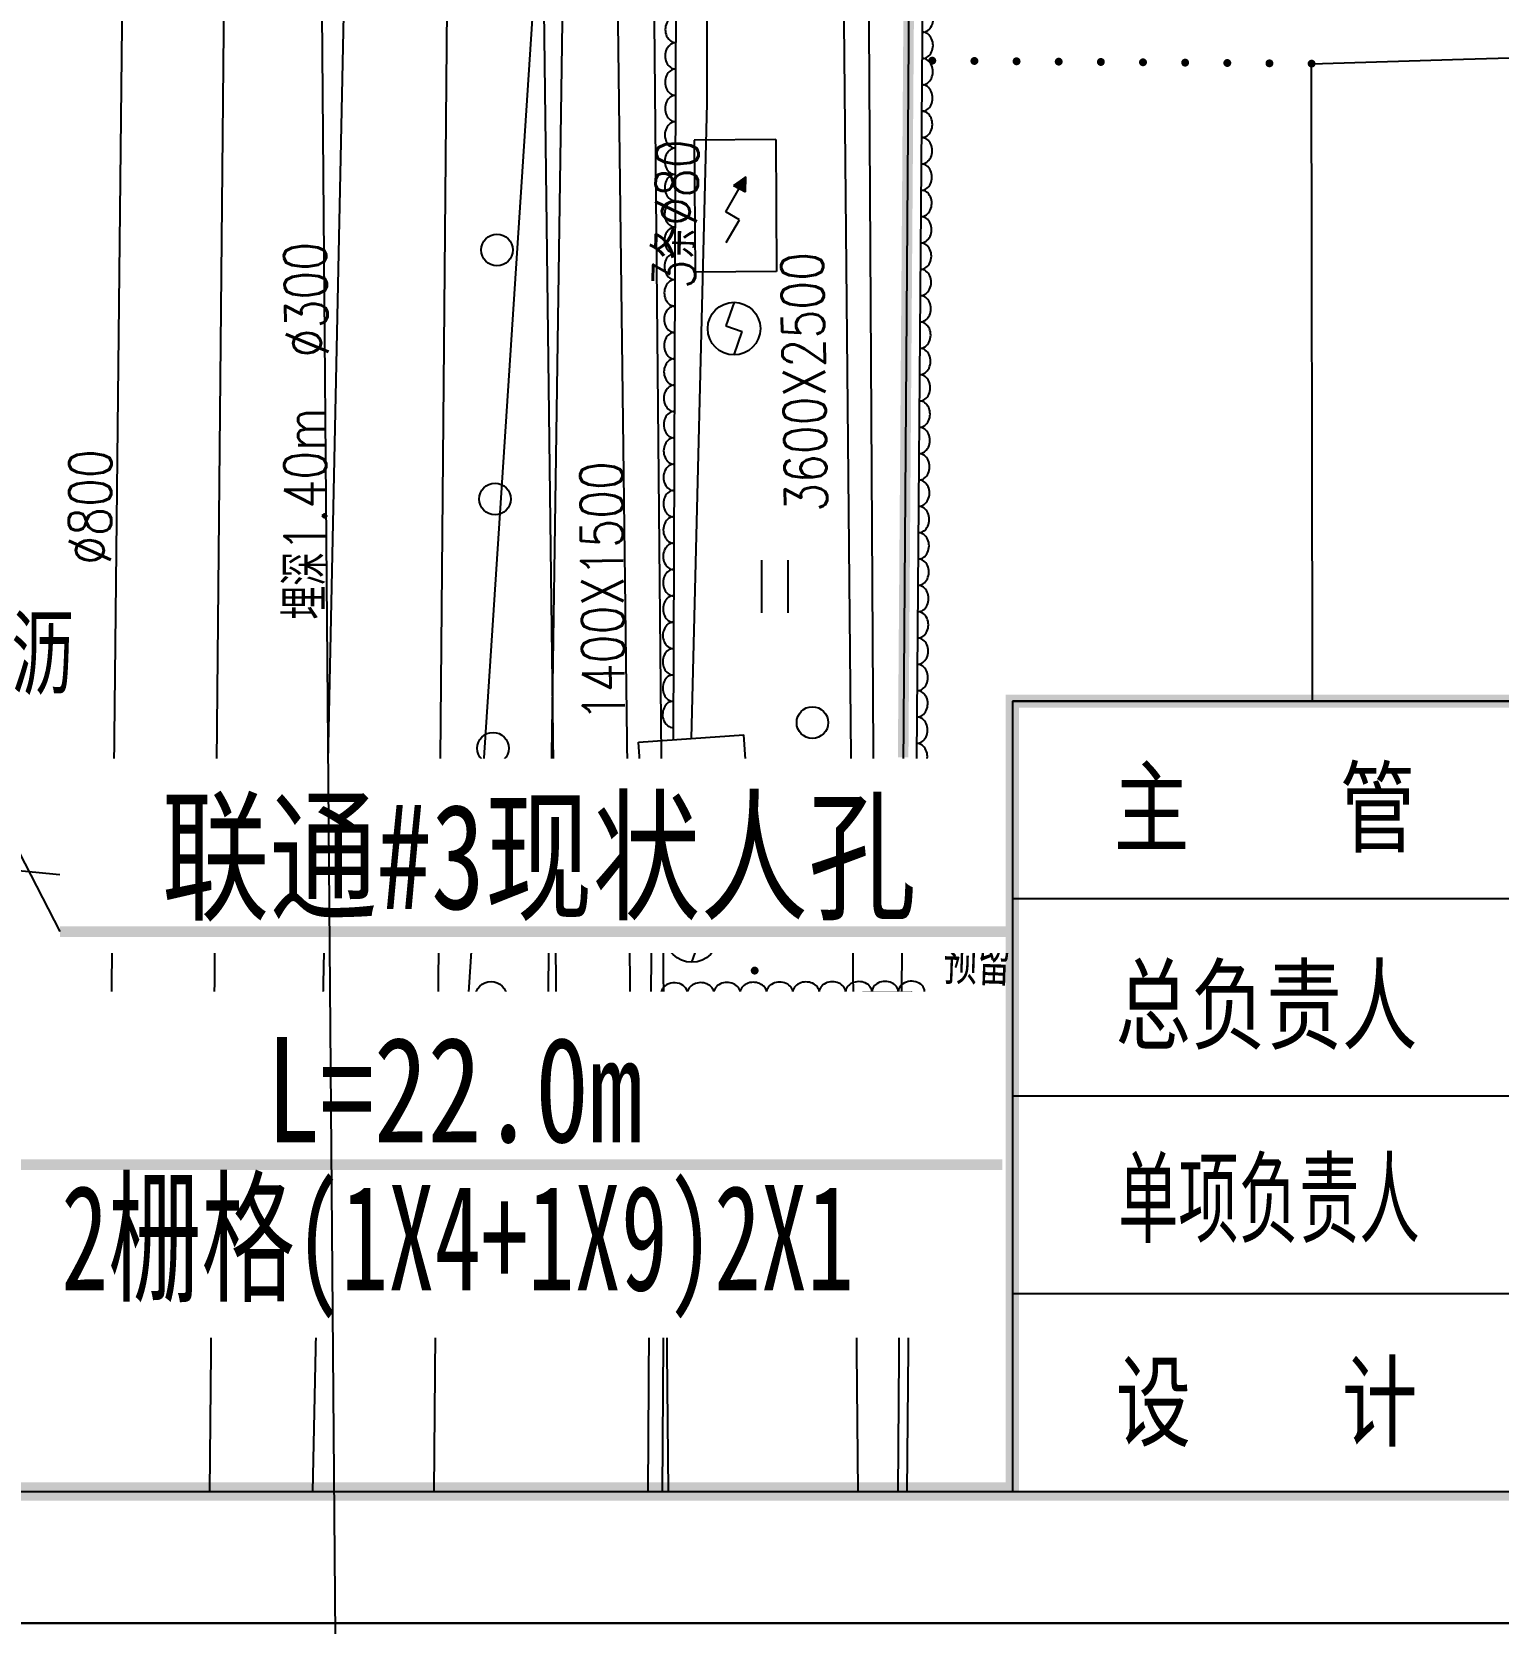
# Model space of a CAD drawing. Header units: inches. Extents: x 505347 to 508499, y 312634 to 313316.
# Drawn here: x 505722.83 to 505750.66, y 312809.95 to 312840.15 of the extents above; entities that cross this region are included whole.
import ezdxf
from ezdxf.enums import TextEntityAlignment as Align
from ezdxf.lldxf.tags import DXFTag

# ---------------------------------------------------------------- set-up
doc = ezdxf.new("R2010")
doc.units = ezdxf.units.IN
doc.header["$LTSCALE"] = 0.5
doc.header["$MEASUREMENT"] = 0
for name, color, linetype in [('0_RDCAD', 2, 'Continuous'), ('1_RDCAD', 3, 'Continuous'), ('4_RDCAD', 7, 'Continuous'), ('BJ02', 7, 'Continuous'), ('BJ03', 7, 'Continuous'), ('BJ04', 7, 'Continuous'), ('BJ05', 7, 'Continuous'), ('BJ08', 7, 'Continuous'), ('BJ09', 7, 'Continuous'), ('BJ10', 7, 'Continuous'), ('BZ', 2, 'Continuous'), ('PAPERFRAME', 7, 'Continuous'), ('中水注记', 151, 'Continuous'), ('中水管线', 151, 'Continuous'), ('公安交通井', 163, 'Continuous'), ('公安交通管线', 163, 'Continuous'), ('各家需求标注', 6, 'Continuous'), ('热力井', 40, 'Continuous'), ('热力注记', 40, 'Continuous'), ('热力管线', 40, 'Continuous'), ('热力高程表', 40, 'Continuous'), ('照明管线', 193, 'Continuous'), ('燃气管线', 6, 'Continuous'), ('电信管线', 3, 'Continuous'), ('电信规划位置', 1, 'Continuous'), ('电力井', 1, 'Continuous'), ('电力注记', 1, 'Continuous'), ('电力管线', 1, 'Continuous'), ('电力高程表', 1, 'Continuous'), ('监控器', 5, 'Continuous'), ('道路红线', 1, 'Continuous'), ('雨水注记', 34, 'Continuous'), ('雨水管线', 34, 'Continuous')]:
    doc.layers.add(name, color=color, linetype=linetype)
doc.styles.add('HZ', font='simplex.shx', dxfattribs={"bigfont": 'hztxt'})
doc.styles.get("Standard").update_dxf_attribs({"font": 'txt.shx', "bigfont": 'hztxt.shx'})
doc.styles.add('STYLE1', font='')
doc.styles.add('标题文字', font='', dxfattribs={"width": 0.68})
doc.styles.add('粗宋', font='', dxfattribs={"width": 0.75})
doc.styles.get('STYLE1').set_extended_font_data('SimSun')
doc.styles.get('标题文字').set_extended_font_data('SimSun')
doc.styles.get('粗宋').set_extended_font_data('SimSun')
tags = doc.linetypes.add('DL', pattern='A,15,-4.925,[130,ltypeshp.shx,S=0.5,R=330,X=-0.15,Y=0.433],0,[130,ltypeshp.shx,S=0.4,R=90,X=0,Y=0],-0.15,[130,ltypeshp.shx,S=0.5,R=150,X=0,Y=-0.433],-4.925,15', length=40).pattern_tags.tags
tags[32:33] = [DXFTag(74, 4), DXFTag(75, 0), DXFTag(340, '0'), DXFTag(46, 1.0), DXFTag(50, 0.0), DXFTag(44, 0.0), DXFTag(45, 0.0)]
tags[30:31] = [DXFTag(74, 4), DXFTag(75, 0), DXFTag(340, '0'), DXFTag(46, 1.0), DXFTag(50, 0.0), DXFTag(44, 0.0), DXFTag(45, 0.0)]
tags[4:5] = [DXFTag(74, 4), DXFTag(75, 0), DXFTag(340, '0'), DXFTag(46, 1.0), DXFTag(50, 0.0), DXFTag(44, 0.0), DXFTag(45, 0.0)]
tags = doc.linetypes.add('DX', pattern='A,15,-5,[130,ltypeshp.shx,S=1,R=330,X=0,Y=0],-5,15', length=40).pattern_tags.tags
tags[16:17] = [DXFTag(74, 4), DXFTag(75, 0), DXFTag(340, '0'), DXFTag(46, 1.0), DXFTag(50, 0.0), DXFTag(44, 0.0), DXFTag(45, 0.0)]
tags[14:15] = [DXFTag(74, 4), DXFTag(75, 0), DXFTag(340, '0'), DXFTag(46, 1.0), DXFTag(50, 0.0), DXFTag(44, 0.0), DXFTag(45, 0.0)]
tags[4:5] = [DXFTag(74, 4), DXFTag(75, 0), DXFTag(340, '0'), DXFTag(46, 1.0), DXFTag(50, 0.0), DXFTag(44, 0.0), DXFTag(45, 0.0)]
tags = doc.linetypes.add('SS', pattern='A,15,-1.9,[130,ltypeshp.shx,S=1,R=330,X=0,Y=0],-1.2,[130,ltypeshp.shx,S=1,R=330,X=0,Y=0],-1.9,15', length=35).pattern_tags.tags
tags[24:25] = [DXFTag(74, 4), DXFTag(75, 0), DXFTag(340, '0'), DXFTag(46, 1.0), DXFTag(50, 0.0), DXFTag(44, 0.0), DXFTag(45, 0.0)]
tags[22:23] = [DXFTag(74, 4), DXFTag(75, 0), DXFTag(340, '0'), DXFTag(46, 1.0), DXFTag(50, 0.0), DXFTag(44, 0.0), DXFTag(45, 0.0)]
tags[4:5] = [DXFTag(74, 4), DXFTag(75, 0), DXFTag(340, '0'), DXFTag(46, 1.0), DXFTag(50, 0.0), DXFTag(44, 0.0), DXFTag(45, 0.0)]
tags = doc.linetypes.add('TRQZ', pattern='A,15,[130,ltypeshp.shx,S=0.6,R=0,X=0,Y=0],-2.5,[133,ltypeshp.shx,S=0.05,R=0,X=0,Y=0],-2.5,[130,ltypeshp.shx,S=0.6,R=0,X=0,Y=0],15', length=35).pattern_tags.tags
tags[28:29] = [DXFTag(74, 4), DXFTag(75, 0), DXFTag(340, '0'), DXFTag(46, 1.0), DXFTag(50, 0.0), DXFTag(44, 0.0), DXFTag(45, 0.0)]

# ---------------------------------------------------------------- blocks, each defined once
blk = doc.blocks.new('35211')
for p, q in [((0, 0.5), (0, 4)), ((0.19, 3.391), (0.39, 3.691)), ((0.39, 3.691), (0.49, 3.791)), ((0.49, 3.791), (0.69, 3.691)), ((0.69, 3.691), (0.89, 3.391)), ((0, 3.291), (0.19, 3.391)), ((0.49, 3.291), (1.49, 3.291)), ((0.89, 3.391), (0.99, 3.291))]:
    blk.add_line(p, q)
blk.add_circle((0, 0), 0.5)
blk.add_arc((0.99, 3.291), 0.5, 179, 0)
blk = doc.blocks.new('BC112')
for p, q in [((-0.492, -0.991), (-0.492, 1.009)), ((0.508, -0.991), (0.508, 1.009))]:
    blk.add_line(p, q)
blk = doc.blocks.new('B5181')
h = blk.add_hatch(color=256)
h.paths.add_polyline_path([(0.745, 2.491), (0.267, 2.169), (0.49, 2.048)])
h.paths.add_polyline_path([(0.745, 2.491), (0.49, 2.048), (0.724, 1.921)])
at = {"linetype": 'Continuous'}
for p, q in [((-0.02, 1.166), (0.745, 2.491)), ((0.5, 0.866), (-0.02, 1.166)), ((0, 0), (0.5, 0.866))]:
    blk.add_line(p, q, dxfattribs=at)
for p, q in [((0.745, 2.491), (0.267, 2.169)), ((0.724, 1.921), (0.745, 2.491)), ((0.267, 2.169), (0.724, 1.921))]:
    blk.add_line(p, q)
blk = doc.blocks.new('B547')
at = {"linetype": 'Continuous'}
for p, q in [((0, 1), (-0.31427, 0.111111)), ((-0.31427, 0.111111), (0.31427, -0.111111)), ((0, -1), (0.31427, -0.111111))]:
    blk.add_line(p, q, dxfattribs=at)
blk.add_circle((0, 0), 1)
blk = doc.blocks.new('MB931')
at = {"linetype": 'Continuous'}
blk.add_circle((0, 0), 0.6, dxfattribs=at)
blk = doc.blocks.new('B8211')
blk.add_hatch(color=256).paths.add_polyline_path([(0.25, 0, 1), (-0.25, 0, 1)])
blk.add_circle((0, 0), 0.25)
blk = doc.blocks.new('JT')
at = {"layer": '公安交通井'}
blk.add_circle((0, 0), 0.5, dxfattribs=at)
at = {"layer": '公安交通井', "width": 0.8}
blk.add_text('交', height=0.8, dxfattribs=at).set_placement((-0.304, -0.335, -50.185))
blk = doc.blocks.new('B545')
for p, q in [((-1, 0), (1, 0)), ((0, -1), (0, 0))]:
    blk.add_line(p, q)
blk.add_circle((0, 0), 1)
blk = doc.blocks.new('111111')
for p, q in [((518331.076, 303651.061), (518751.076, 303651.061)), ((518751.076, 303651.061), (518331.076, 303651.061)), ((518343.576, 303505.111), (518748.576, 303505.111)), ((518331.076, 303502.611), (518751.076, 303502.611))]:
    blk.add_line(p, q)
at = {"const_width": 0.35}
blk.add_lwpolyline([(518343.576, 303648.561), (518748.576, 303648.561), (518748.576, 303505.111), (518343.576, 303505.111)], close=True, dxfattribs=at)
blk = doc.blocks.new('A$C23F021E1')
at = {"color": 255}
blk.add_wipeout([(0, 6.569), (20.762, 6.569), (20.762, 0), (0, 0)], dxfattribs=at).dxf.layer = 'BZ'
at = {"layer": 'BZ', "color": 0, "const_width": 0.2}
blk.add_lwpolyline([(0, 3.285), (20.762, 3.285)], dxfattribs=at)
at = {"layer": 'BZ', "style": '粗宋', "width": 0.75, "flags": 8}
for tag, p in [('X=', (10.365, 3.712)), ('Y=', (10.426, 0.898))]:
    blk.add_attdef(tag, text='', height=2, dxfattribs=at).set_placement(p, align=Align.CENTER)
blk = doc.blocks.new('A$C463E76B2')
at = {"color": 255}
blk.add_wipeout([(0, 3.692), (18.176, 3.692), (18.176, 0), (0, 0)], dxfattribs=at).dxf.layer = 'BZ'
at = {"layer": 'BZ', "color": 0, "const_width": 0.2}
blk.add_lwpolyline([(0, 0.407), (18.176, 0.407)], dxfattribs=at)
at = {"layer": 'BZ', "style": '粗宋', "width": 0.75, "flags": 8}
blk.add_attdef('X=', text='', height=2, dxfattribs=at).set_placement((9.088, 0.834), align=Align.CENTER)
blk = doc.blocks.new('RDCADTITLE')
at = {"color": 0, "ltscale": 10}
blk.add_lwpolyline([(-180, 30, 0, 0, 0), (0, 30, 0.5, 180, 0)], format="xyseb", dxfattribs=at)
at = {"ltscale": 10, "const_width": 0.5}
blk.add_lwpolyline([(-180, 0), (-180, 30), (0, 30)], dxfattribs=at)
at = {"ltscale": 10}
blk.add_lwpolyline([(-180, 30), (0, 30), (-180, 30)], dxfattribs=at)
at = {"layer": '0_RDCAD', "color": 0}
for p, q in [((-180, 30), (-180, 0)), ((-90, 22.5), (-180, 22.5)), ((-90, 15), (-180, 15)), ((0, 7.5), (-180, 7.5)), ((-180, 0), (0, 0))]:
    blk.add_line(p, q, dxfattribs=at)
at = {"layer": '1_RDCAD', "color": 0}
blk.add_line((0, 30), (-180, 30), dxfattribs=at)
at = {"style": 'STYLE1'}
for s, width, p in [('主    管', 0.75, (-170.427, 26.02)), ('总负责人', 0.75, (-170.355, 18.521)), ('单项负责人', 0.6, (-170.263, 11.187)), ('设\u3000\u3000计', 0.75, (-170.352, 3.446))]:
    blk.add_text(s, height=2.8, dxfattribs=dict(at, width=width)).set_placement(p, align=Align.MIDDLE)
at = {"style": 'STYLE1', "width": 0.75}
for tag, p in [('A1', (-145, 26.25)), ('B1', (-100, 26.25)), ('A3', (-145, 18.75)), ('B2', (-100, 18.75)), ('A4', (-145, 11.25)), ('B3', (-100, 11.25)), ('A4', (-145, 3.75)), ('B4', (-100, 3.75))]:
    blk.add_attdef(tag, text='', height=2.8, dxfattribs=at).set_placement(p, align=Align.MIDDLE_CENTER)
at = {"layer": '4_RDCAD', "style": '标题文字', "width": 0.65}
for tag, height, p in [('C2', 3.4, (-45, 17.954)), ('C3', 3.4, (-45, 11.748)), ('ZTSJ4-09-系统立项编码-流水号+设计阶段-专业代码-图号', 2.8, (-37.617, 3.75))]:
    blk.add_attdef(tag, text='', height=height, dxfattribs=at).set_placement(p, align=Align.MIDDLE_CENTER)

msp = doc.modelspace()

# ---------------------------------------------------------------- linework, layer by layer
at = {"layer": 'BJ02', "linetype": 'Continuous'}
for p, q in [((505747.117, 312839.55), (505750, 312839.633)), ((505747.157, 312813.121), (505747.117, 312839.55))]:
    msp.add_line(p, q, dxfattribs=at)
msp.add_lwpolyline([(505750, 312839.633), (505752.854, 312839.715), (505752.883, 312827.299), (505763.041, 312827.267), (505763.039, 312815.708), (505763.039, 312812.564), (505763.039, 312812.449)], dxfattribs=at)
at = {"layer": 'BJ04', "linetype": 'Continuous', "flags": 128}
for points in [[(505730.533, 312820.665), (505730.777, 312848.445)], [(505730.461, 312812.449), (505730.533, 312820.665)]]:
    msp.add_lwpolyline(points, dxfattribs=at)
at = {"layer": 'BJ04', "linetype": 'Continuous', "const_width": 0.075}
for points in [[(505739.88, 312839.608, 1), (505739.955, 312839.607, 1)], [(505740.68, 312839.602, 1), (505740.755, 312839.601, 1)], [(505741.48, 312839.595, 1), (505741.555, 312839.595, 1)], [(505742.28, 312839.589, 1), (505742.355, 312839.588, 1)], [(505743.08, 312839.583, 1), (505743.155, 312839.582, 1)], [(505743.88, 312839.576, 1), (505743.955, 312839.576, 1)], [(505744.68, 312839.57, 1), (505744.755, 312839.569, 1)], [(505745.48, 312839.563, 1), (505745.555, 312839.563, 1)], [(505746.28, 312839.557, 1), (505746.355, 312839.556, 1)], [(505747.08, 312839.551, 1), (505747.154, 312839.55, 1)], [(505736.538, 312823.898, 1), (505736.537, 312823.973, 1)], [(505736.543, 312823.098, 1), (505736.542, 312823.173, 1)], [(505736.548, 312822.298, 1), (505736.547, 312822.373, 1)]]:
    msp.add_lwpolyline(points, format="xyb", close=True, dxfattribs=at)
at = {"layer": 'BJ05', "linetype": 'Continuous'}
for points, elevation in [([(505736.947, 312838.109), (505735.401, 312838.099)], 40.165), ([(505735.401, 312838.099), (505735.417, 312835.593)], 41.562), ([(505736.947, 312838.109), (505736.963, 312835.603)], 41.562), ([(505736.963, 312835.603), (505735.417, 312835.593)], 41.562)]:
    msp.add_lwpolyline(points, dxfattribs=dict(at, elevation=elevation))
at = {"layer": 'BJ05', "linetype": 'DL', "elevation": 41.435}
for points in [[(505734.344, 312826.674), (505736.339, 312826.812)], [(505736.537, 312823.936), (505736.339, 312826.812)], [(505734.542, 312823.798), (505734.344, 312826.674)], [(505734.542, 312823.798), (505736.537, 312823.936)]]:
    msp.add_lwpolyline(points, dxfattribs=at)
at = {"layer": 'BJ05', "linetype": 'Continuous'}
msp.add_point((505735.417, 312835.593, 41.617), dxfattribs=at)
at = {"layer": 'BJ08', "linetype": 'Continuous'}
for p, q in [((505735.081, 312847.96), (505734.997, 312826.719)), ((505739.605, 312823.966), (505739.796, 312847.953)), ((505736.537, 312823.936), (505739.605, 312823.966))]:
    msp.add_line(p, q, dxfattribs=at)
msp.add_lwpolyline([(505734.799, 312812.449), (505734.862, 312821.903), (505739.522, 312821.933), (505739.438, 312812.449)], dxfattribs=at)
for centre, major_axis, start_param, end_param in [((505735.05, 312840.198), (0.001, 0.25), 0, 3.141593), ((505739.736, 312840.398), (-0.002, -0.25), 0, 3.141593), ((505739.732, 312839.898), (-0.002, -0.25), 0, 3.141593), ((505735.048, 312839.698), (0.001, 0.25), 0, 3.141593), ((505739.728, 312839.398), (-0.002, -0.25), 0, 3.141593), ((505735.047, 312839.198), (0.001, 0.25), 0, 3.141593), ((505735.045, 312838.698), (0.001, 0.25), 0, 3.141593), ((505739.724, 312838.898), (-0.002, -0.25), 0, 3.141593), ((505739.72, 312838.398), (-0.002, -0.25), 0, 3.141593), ((505735.043, 312838.198), (0.001, 0.25), 0, 3.141593), ((505739.716, 312837.898), (-0.002, -0.25), 0, 3.141593), ((505735.041, 312837.698), (0.001, 0.25), 0, 3.141593), ((505735.039, 312837.198), (0.001, 0.25), 0, 3.141593), ((505739.712, 312837.398), (-0.002, -0.25), 0, 3.141593), ((505739.708, 312836.898), (-0.002, -0.25), 0, 3.141593), ((505735.037, 312836.698), (0.001, 0.25), 0, 3.141593), ((505739.704, 312836.398), (-0.002, -0.25), 0, 3.141593), ((505735.035, 312836.198), (0.001, 0.25), 0, 3.141593), ((505735.033, 312835.698), (0.001, 0.25), 0, 3.141593), ((505739.7, 312835.898), (-0.002, -0.25), 0, 3.141593), ((505739.696, 312835.398), (-0.002, -0.25), 0, 3.141593), ((505735.031, 312835.198), (0.001, 0.25), 0, 3.141593), ((505735.029, 312834.698), (0.001, 0.25), 0, 3.141593), ((505739.692, 312834.898), (-0.002, -0.25), 0, 3.141593), ((505739.688, 312834.398), (-0.002, -0.25), 0, 3.141593), ((505735.027, 312834.198), (0.001, 0.25), 0, 3.141593), ((505739.684, 312833.898), (-0.002, -0.25), 0, 3.141593), ((505735.025, 312833.698), (0.001, 0.25), 0, 3.141593), ((505735.023, 312833.198), (0.001, 0.25), 0, 3.141593), ((505739.68, 312833.398), (-0.002, -0.25), 0, 3.141593), ((505739.676, 312832.898), (-0.002, -0.25), 0, 3.141593), ((505735.021, 312832.698), (0.001, 0.25), 0, 3.141593), ((505739.672, 312832.398), (-0.002, -0.25), 0, 3.141593), ((505735.019, 312832.198), (0.001, 0.25), 0, 3.141593), ((505735.017, 312831.698), (0.001, 0.25), 0, 3.141593), ((505739.668, 312831.898), (-0.002, -0.25), 0, 3.141593), ((505739.664, 312831.398), (-0.002, -0.25), 0, 3.141593), ((505735.015, 312831.198), (0.001, 0.25), 0, 3.141593), ((505739.66, 312830.898), (-0.002, -0.25), 0, 3.141593), ((505735.013, 312830.698), (0.001, 0.25), 0, 3.141593), ((505735.011, 312830.198), (0.001, 0.25), 0, 3.141593), ((505739.656, 312830.398), (-0.002, -0.25), 0, 3.141593), ((505739.652, 312829.898), (-0.002, -0.25), 0, 3.141593), ((505735.009, 312829.698), (0.001, 0.25), 0, 3.141593), ((505739.648, 312829.398), (-0.002, -0.25), 0, 3.141593), ((505735.007, 312829.198), (0.001, 0.25), 0, 3.141593), ((505735.005, 312828.698), (0.001, 0.25), 0, 3.141593), ((505739.644, 312828.898), (-0.002, -0.25), 0, 3.141593), ((505739.64, 312828.399), (-0.002, -0.25), 0, 3.141593), ((505735.003, 312828.198), (0.001, 0.25), 0, 3.141593), ((505739.636, 312827.899), (-0.002, -0.25), 0, 3.141593), ((505735.001, 312827.698), (0.001, 0.25), 0, 3.141593), ((505734.999, 312827.198), (0.001, 0.25), 0, 3.141593), ((505739.632, 312827.399), (-0.002, -0.25), 0, 3.141593), ((505739.628, 312826.899), (-0.002, -0.25), 0, 3.141593), ((505739.624, 312826.399), (-0.002, -0.25), 0, 3.141593), ((505739.62, 312825.899), (-0.002, -0.25), 0, 3.141593), ((505739.616, 312825.399), (-0.002, -0.25), 0, 3.141593), ((505739.612, 312824.899), (-0.002, -0.25), 0, 3.141593), ((505739.608, 312824.399), (-0.002, -0.25), 0, 3.141593), ((505739.537, 312823.966), (-0.25, -0.002), 0, 4.423622), ((505737.037, 312823.941), (-0.25, -0.002), 0, 3.141593), ((505737.537, 312823.946), (-0.25, -0.002), 0, 3.141593), ((505738.037, 312823.951), (-0.25, -0.002), 0, 3.141593), ((505738.537, 312823.956), (-0.25, -0.002), 0, 3.141593), ((505739.037, 312823.961), (-0.25, -0.002), 0, 3.141593), ((505735.022, 312821.904), (0.25, 0.002), 0, 4.004841), ((505735.522, 312821.907), (0.25, 0.002), 0, 3.141593), ((505736.022, 312821.91), (0.25, 0.002), 0, 3.141593), ((505736.522, 312821.914), (0.25, 0.002), 0, 3.141593), ((505737.022, 312821.917), (0.25, 0.002), 0, 3.141593), ((505737.522, 312821.92), (0.25, 0.002), 0, 3.141593), ((505738.022, 312821.923), (0.25, 0.002), 0, 3.141593), ((505738.522, 312821.926), (0.25, 0.002), 0, 3.141593), ((505739.022, 312821.93), (0.25, 0.002), 0, 3.141593), ((505739.522, 312821.933), (0.25, 0.002), 4.70012, 9.424778), ((505734.859, 312821.563), (0.002, 0.25), 0, 3.141593), ((505739.518, 312821.511), (-0.002, -0.25), 0, 3.141593), ((505734.856, 312821.063), (0.002, 0.25), 0, 3.141593), ((505739.514, 312821.011), (-0.002, -0.25), 0, 3.141593), ((505734.853, 312820.563), (0.002, 0.25), 0, 3.141593), ((505739.509, 312820.511), (-0.002, -0.25), 0, 3.141593), ((505734.849, 312820.063), (0.002, 0.25), 0, 3.141593), ((505739.505, 312820.011), (-0.002, -0.25), 0, 3.141593)]:
    msp.add_ellipse(centre, major_axis=major_axis, ratio=0.8, start_param=start_param, end_param=end_param, dxfattribs=at)
at = {"layer": 'BJ09', "linetype": 'Continuous'}
for centre in [(505731.656, 312836.015), (505731.619, 312831.286), (505731.581, 312826.557), (505731.544, 312821.828)]:
    msp.add_circle(centre, 0.3, dxfattribs=at)
at = {"layer": '中水管线', "linetype": 'SS', "ltscale": 0.6}
msp.add_lwpolyline([(505728.162, 312812.449), (505729.092, 312856.751)], dxfattribs=at)
at = {"layer": '公安交通管线'}
msp.add_lwpolyline([(505732.943, 312843.826), (505732.611, 312820.809)], dxfattribs=at)
at = {"layer": '公安交通管线', "elevation": 82.22}
msp.add_lwpolyline([(505732.025, 312820.097), (505731.261, 312819.137)], dxfattribs=at)
at = {"layer": '热力管线'}
for points in [[(505734.909, 312812.449), (505734.368, 312869.582)], [(505738.509, 312812.449), (505737.968, 312869.582)], [(505732.26, 312863.527), (505732.795, 312820.663)], [(505733.66, 312863.53), (505734.195, 312820.663)], [(505732.019, 312816.64), (505732.019, 312820.663)], [(505732.019, 312820.663), (505732.795, 312820.663)], [(505734.195, 312820.663), (505734.972, 312820.663), (505734.972, 312816.64), (505734.095, 312816.64)]]:
    msp.add_lwpolyline(points, dxfattribs=at)
at = {"layer": '照明管线'}
for points in [[(505732.449, 312842.346), (505731.033, 312820.665)], [(505731.058, 312819.174), (505731.033, 312820.665)], [(505734.195, 312820.665), (505734.196, 312820.666)]]:
    msp.add_lwpolyline(points, dxfattribs=at)
at = {"layer": '电信管线', "linetype": 'DX'}
msp.add_lwpolyline([(505726.551, 312849.415), (505726.201, 312812.449)], dxfattribs=at)
at = {"layer": '电力管线', "linetype": 'DL'}
for points in [[(505738.812, 312824.383), (505738.669, 312848.739), (505738.737, 312853.586), (505738.763, 312854.439), (505740.908, 312854.44)], [(505735.648, 312847.263), (505735.638, 312838.8), (505735.342, 312826.743)], [(505735.808, 312823.176), (505738.812, 312824.383)], [(505721.593, 312824.33), (505734.866, 312823.041)], [(505735.271, 312823.849), (505735.262, 312823.497)]]:
    msp.add_lwpolyline(points, dxfattribs=at)
for points, elevation in [([(505734.523, 312812.449), (505734.593, 312823.802)], 40.842), ([(505735.854, 312822.998), (505743.188, 312823.069)], 124.079)]:
    msp.add_lwpolyline(points, dxfattribs=dict(at, elevation=elevation))
at = {"layer": '监控器'}
msp.add_lwpolyline([(505731.39, 312819.427), (505730.601, 312820.136), (505728.405, 312820.141)], dxfattribs=at)
at = {"layer": '道路红线'}
msp.add_line((505739.564, 312853.145), (505739.262, 312812.449), dxfattribs=at)
at = {"layer": '雨水管线', "elevation": -42.236}
msp.add_lwpolyline([(505724.596, 312846.15), (505724.273, 312815.62)], dxfattribs=at)

# ---------------------------------------------------------------- block references
for p in [(-12917.139, 9307.337, 82.3), (-12917.139, 9158.888, 82.3)]:
    msp.add_blockref('111111', p)
at = {"layer": 'BJ03', "linetype": 'Continuous', "xscale": 0.5, "yscale": 0.5, "zscale": 0.5}
msp.add_blockref('35211', (505731.39, 312819.427, 41.097), dxfattribs=at)
at = {"layer": 'BJ05', "linetype": 'Continuous', "xscale": 0.5, "yscale": 0.5, "zscale": 0.5}
for p in [(505736.009, 312836.156), (505735.275, 312824.704)]:
    msp.add_blockref('B5181', p, dxfattribs=at)
at = {"layer": 'BJ08', "xscale": 0.5, "yscale": 0.5, "zscale": 0.5}
msp.add_blockref('B8211', (505735.637, 312822.918, 40.871), dxfattribs=at)
at = {"layer": 'BJ09', "linetype": 'Continuous', "xscale": 0.5, "yscale": 0.5, "zscale": 0.5}
for p in [(505736.928, 312829.623), (505736.111, 312819.494)]:
    msp.add_blockref('BC112', p, dxfattribs=at)
at = {"layer": 'BJ09', "xscale": 0.5, "yscale": 0.5, "zscale": 0.5}
msp.add_blockref('MB931', (505737.644, 312827.044), dxfattribs=at)
at = {"layer": '公安交通井'}
msp.add_blockref('JT', (505732.491, 312820.323), dxfattribs=at)
at = {"layer": '热力井', "xscale": 0.5, "yscale": 0.5, "zscale": 0.5}
msp.add_blockref('B545', (505734.436, 312820.107, 41.099), dxfattribs=at)
at = {"layer": '电力井', "xscale": 0.5, "yscale": 0.5, "zscale": 0.5}
for p in [(505736.155, 312834.521, 41.563), (505735.354, 312822.993, 124.079)]:
    msp.add_blockref('B547', p, dxfattribs=at)

# ---------------------------------------------------------------- texts
at = {"layer": 'BJ08', "style": 'HZ', "width": 0.8}
msp.add_text('40.87', height=1, dxfattribs=at).set_placement((505735.069, 312820.447, 40.871))
at = {"layer": 'BJ10', "linetype": 'Continuous', "style": 'HZ', "width": 0.8}
msp.add_text('沥', height=1.5, dxfattribs=at).set_placement((505722.433, 312827.565, 40.881))
at = {"layer": '中水注记', "style": 'HZ', "width": 0.8}
for s, rotation, p in [('%%C300', 91.3333, (505728.458, 312833.983)), ('埋深1.40m', 90, (505728.417, 312829.001))]:
    msp.add_text(s, height=0.8, rotation=rotation, dxfattribs=at).set_placement(p)
at = {"layer": '热力注记', "style": 'HZ', "width": 0.8}
for s, rotation, p in [('3600X2500', 90.9591, (505737.927, 312831.046)), ('1400X1500', 90.5775, (505734.083, 312827.073))]:
    msp.add_text(s, height=0.8, rotation=rotation, dxfattribs=at).set_placement(p)
at = {"layer": '热力高程表', "style": 'HZ', "width": 0.8}
msp.add_text("h':37.68", height=0.8, rotation=89.8387, dxfattribs=at).set_placement((505733.818, 312816.873))
at = {"layer": '电力注记', "style": 'HZ', "width": 0.8}
for s, rotation, p in [('3条%%c80', 88.3779, (505735.41, 312835.271)), ('6X1X%%C150', 358.161, (505739.037, 312823.302)), ('预留', 358.161, (505740.121, 312822.083))]:
    msp.add_text(s, height=0.8, rotation=rotation, dxfattribs=at).set_placement(p)
at = {"layer": '电力高程表', "style": 'HZ', "width": 0.8}
msp.add_text('h:38.83', height=0.8, rotation=353.6612, dxfattribs=at).set_placement((505730.437, 312823.593))
at = {"layer": '监控器', "style": 'HZ', "width": 0.8}
msp.add_text('有监控', height=0.8, dxfattribs=at).set_placement((505728.251, 312820.186))
at = {"layer": '雨水注记', "style": 'HZ', "width": 0.8}
msp.add_text('%%c800', height=0.8, rotation=89.6678, dxfattribs=at).set_placement((505724.326, 312830.036))

# ---------------------------------------------------------------- next in the draw order: block references
at = {"layer": '各家需求标注', "color": 1, "linetype": 'Continuous'}
ref = msp.add_blockref('A$C463E76B2', (505723.363, 312822.669), dxfattribs=at)
ref.add_attrib('X=', '联通#3现状人孔', dxfattribs={"layer": 'BZ', "color": 3, "height": 2, "style": '粗宋', "width": 0.75, "flags": 8}).set_placement((505732.451, 312823.503), align=Align.CENTER)
at = {"layer": '电信规划位置', "linetype": 'Continuous'}
ref = msp.add_blockref('A$C23F021E1', (505720.485, 312815.367), dxfattribs=at)
ref.add_attrib('X=', 'L=22.0m', dxfattribs={"layer": 'BZ', "color": 0, "height": 2, "style": '粗宋', "width": 0.75, "flags": 8}).set_placement((505730.85, 312819.078), align=Align.CENTER)
ref.add_attrib('Y=', '2栅格(1X4+1X9)2X1', dxfattribs={"layer": 'BZ', "color": 0, "height": 2, "style": '粗宋', "width": 0.65, "flags": 8}).set_placement((505730.91, 312816.265), align=Align.CENTER)

# ---------------------------------------------------------------- next in the draw order: linework, layer by layer
msp.add_line((505723.363, 312823.076), (505706.146, 312856.521))
at = {"color": 1, "const_width": 0.2}
msp.add_lwpolyline([(505739.564, 312853.145), (505739.365, 312826.381)], dxfattribs=at)
at = {"layer": '燃气管线', "linetype": 'TRQZ', "ltscale": 0.5, "elevation": 41.082}
msp.add_lwpolyline([(505728.052, 312874.446), (505728.733, 312791.96)], dxfattribs=at)

# ---------------------------------------------------------------- next in the draw order: wipeouts: each hides what was drawn before it
msp.add_wipeout([(505741.438, 312827.449), (505741.438, 312812.449), (505831.438, 312812.449), (505831.438, 312827.449)]).translate(0, 0, 82.3)

# ---------------------------------------------------------------- next in the draw order: linework, layer by layer
msp.add_point((505741.438, 312812.449, 82.3))
at = {"ltscale": 0.15873}
msp.add_point((505741.438, 312812.449, 82.3), dxfattribs=at)

# ---------------------------------------------------------------- next in the draw order: block references
at = {"layer": 'PAPERFRAME', "ltscale": 0.15873, "xscale": 0.5, "yscale": 0.5, "zscale": 0.5}
msp.add_blockref('RDCADTITLE', (505831.438, 312812.449, 82.3), dxfattribs=at)

doc.saveas('drawing.dxf')
